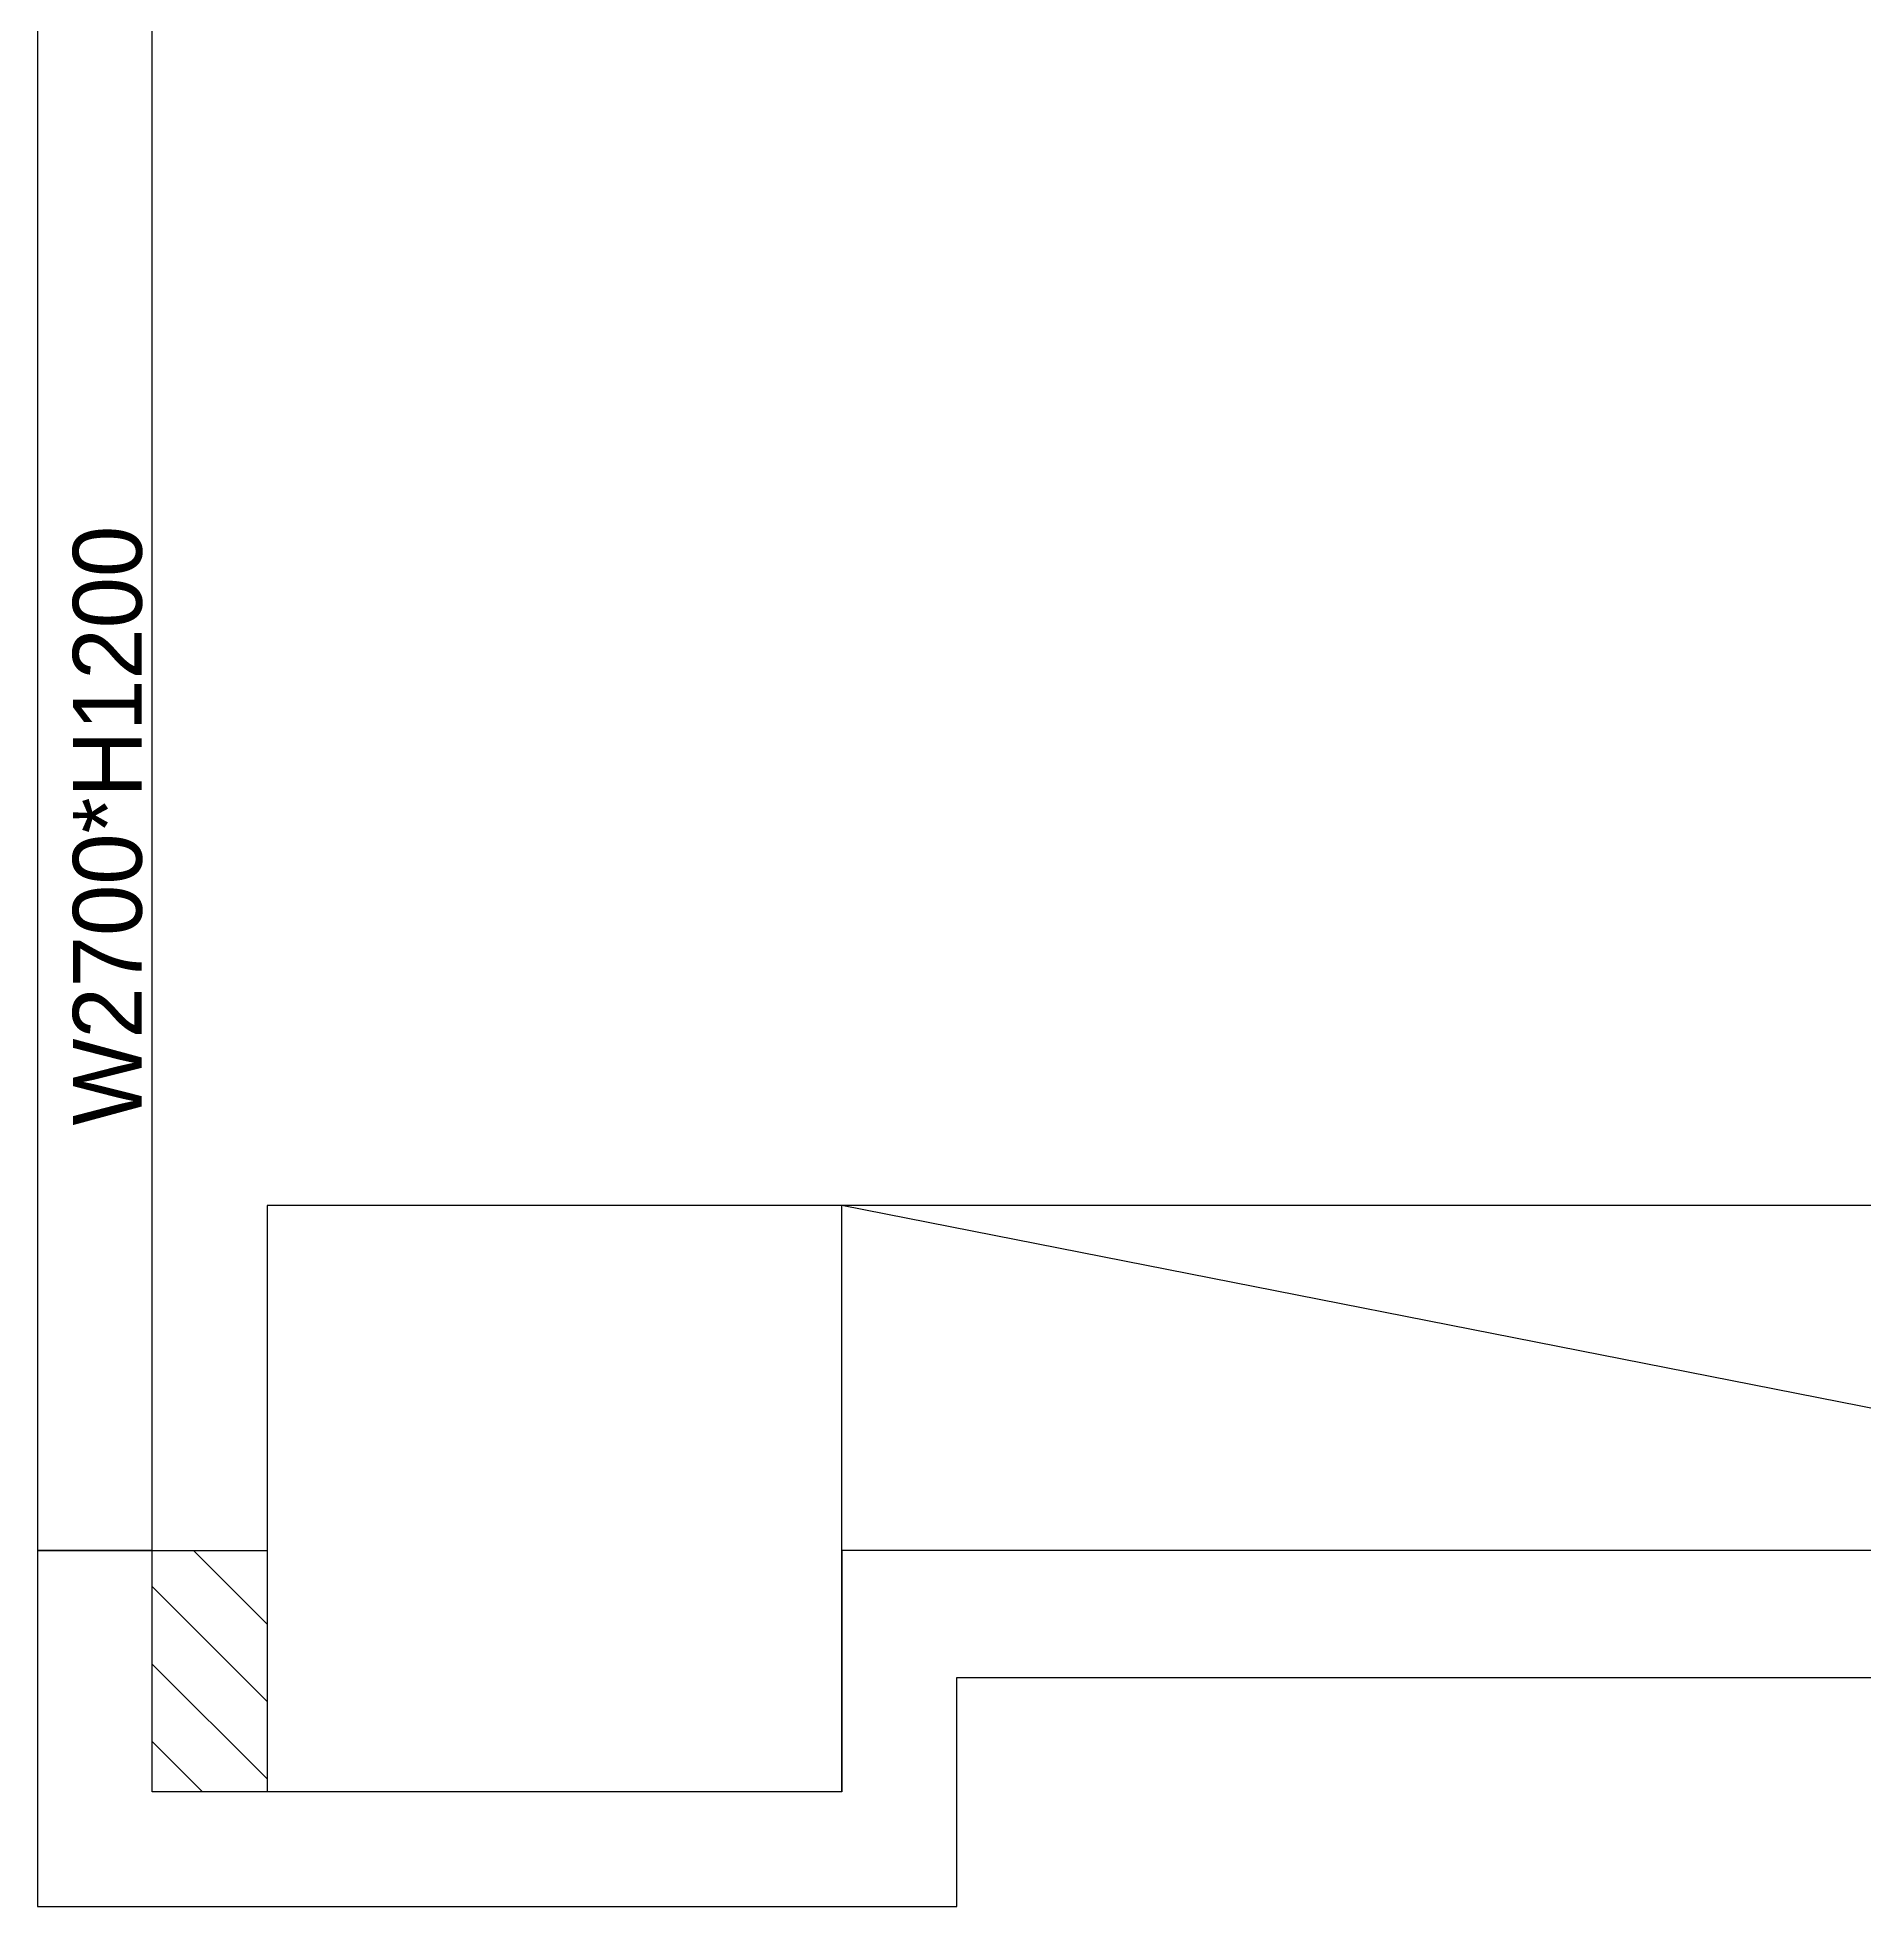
# Model space of a CAD drawing. Header units: millimetres. Extents: x -7413 to 64677, y 6112 to 38711.
# Drawn here: x 20065 to 23245, y 28770 to 32023 of the extents above; entities that cross this region are included whole.
import ezdxf
from ezdxf.enums import TextEntityAlignment as Align

# ---------------------------------------------------------------- set-up
doc = ezdxf.new("R2010")
doc.units = ezdxf.units.MM
doc.header["$LTSCALE"] = 100
for name, color, linetype in [('0-ELC TEXT', 7, 'Continuous'), ('가구', 6, 'Continuous'), ('내부벽체선', 3, 'Continuous'), ('도면층8', 8, 'Continuous'), ('외곽선', 2, 'Continuous'), ('창호', 4, 'Continuous'), ('치수선', 1, 'Continuous')]:
    doc.layers.add(name, color=color, linetype=linetype)
doc.styles.get("Standard").update_dxf_attribs({"font": 'arial.ttf'})
doc.styles.add('차영규', font='')
doc.styles.get('차영규').set_extended_font_data('ChosunilboNM')

# ---------------------------------------------------------------- blocks, each defined once
blk = doc.blocks.new('평면도')
at = {"layer": '외곽선'}
blk.add_lwpolyline([(13115.1, 21872.9), (12495.1, 21872.9), (12495.1, 20272.9), (12894.1, 20272.9), (12894.1, 16902.9), (13094.1, 16902.9), (13094.1, 17223.9), (14856.1, 17223.9), (14856.1, 17423.9), (13115.1, 17423.9), (13115.1, 20472.9), (12695.1, 20472.9), (12695.1, 21672.9), (13115.1, 21672.9), (13115.1, 21872.9)], dxfattribs=at)
at = {"layer": '창호'}
blk.add_lwpolyline([(13115.1, 21672.9), (15839.1, 21672.9), (15839.1, 21872.9), (13115.1, 21872.9)], close=True, dxfattribs=at)
at = {"layer": '0-ELC TEXT', "style": '차영규'}
blk.add_text('W2700*H1200', height=120, dxfattribs=at).set_placement((14376.3, 21691.1), align=Align.CENTER)

msp = doc.modelspace()

# ---------------------------------------------------------------- hatches: boundary and pattern name
at = {"layer": '도면층8'}
h = msp.add_hatch(dxfattribs=at)
h.set_pattern_fill('ANSI31', color=256, scale=30, angle=90)
h.set_pattern_definition([(135, (41937.74, 16274.52), (-67.35192, -67.35192), [])])
h.paths.add_polyline_path([(20264.8, 28969.6), (20464.8, 28969.6), (20464.8, 29389.6), (20264.8, 29389.6)])

# ---------------------------------------------------------------- linework, layer by layer
at = {"layer": '가구'}
for p, q in [((24513.8, 29989.6), (20464.8, 29989.6)), ((20464.8, 29989.6), (20464.8, 28969.6)), ((21464.8, 29389.6), (21464.8, 29989.6)), ((24513.8, 29389.6), (21464.8, 29989.6)), ((21464.8, 28969.6), (21464.8, 29569.6))]:
    msp.add_line(p, q, dxfattribs=at)
at = {"layer": '내부벽체선'}
for p, q in [((20264.8, 29389.6), (20464.8, 29389.6)), ((20464.8, 29389.6), (20464.8, 28969.6))]:
    msp.add_line(p, q, dxfattribs=at)

# ---------------------------------------------------------------- block references
at = {"layer": '치수선', "rotation": 90}
msp.add_blockref('평면도', (41937.7, 16274.5), dxfattribs=at)

# ---------------------------------------------------------------- texts
at = {"layer": '0-ELC TEXT'}
for s, p in [('공틀장(제사용품보관)', (21329.4, 29745.8)), ('붙박이장', (23044.4, 29747.6))]:
    msp.add_text(s, height=0.2, rotation=180, dxfattribs=at).set_placement(p)

doc.saveas('drawing.dxf')
